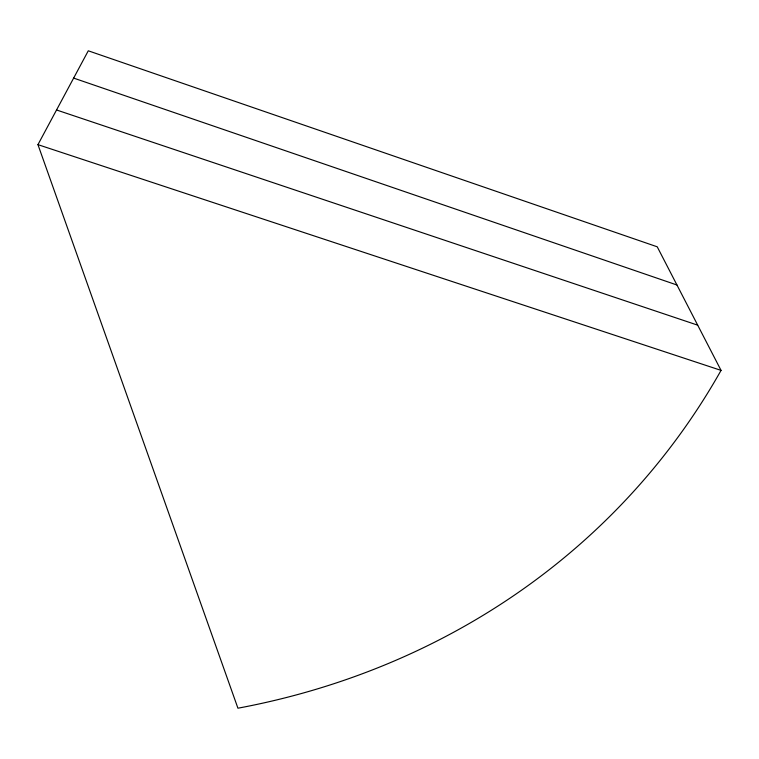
<?xml version="1.0" encoding="UTF-8"?>
<svg xmlns="http://www.w3.org/2000/svg" width="759" height="759" viewBox="0 0 759 759"><rect width="100%" height="100%" fill="white"/><g stroke="black" fill="none" stroke-linecap="round" stroke-linejoin="round"><path stroke-width="1.14" d="M37.95 144.646L88.281 50.796L657.237 246.808L721.05 370.383A826.798 742.435 36.1 0 1 237.928 708.204L37.95 144.646L721.05 370.383M56.545 109.979L697.701 325.165M73.642 78.092L676.962 285.004"/></g></svg>
